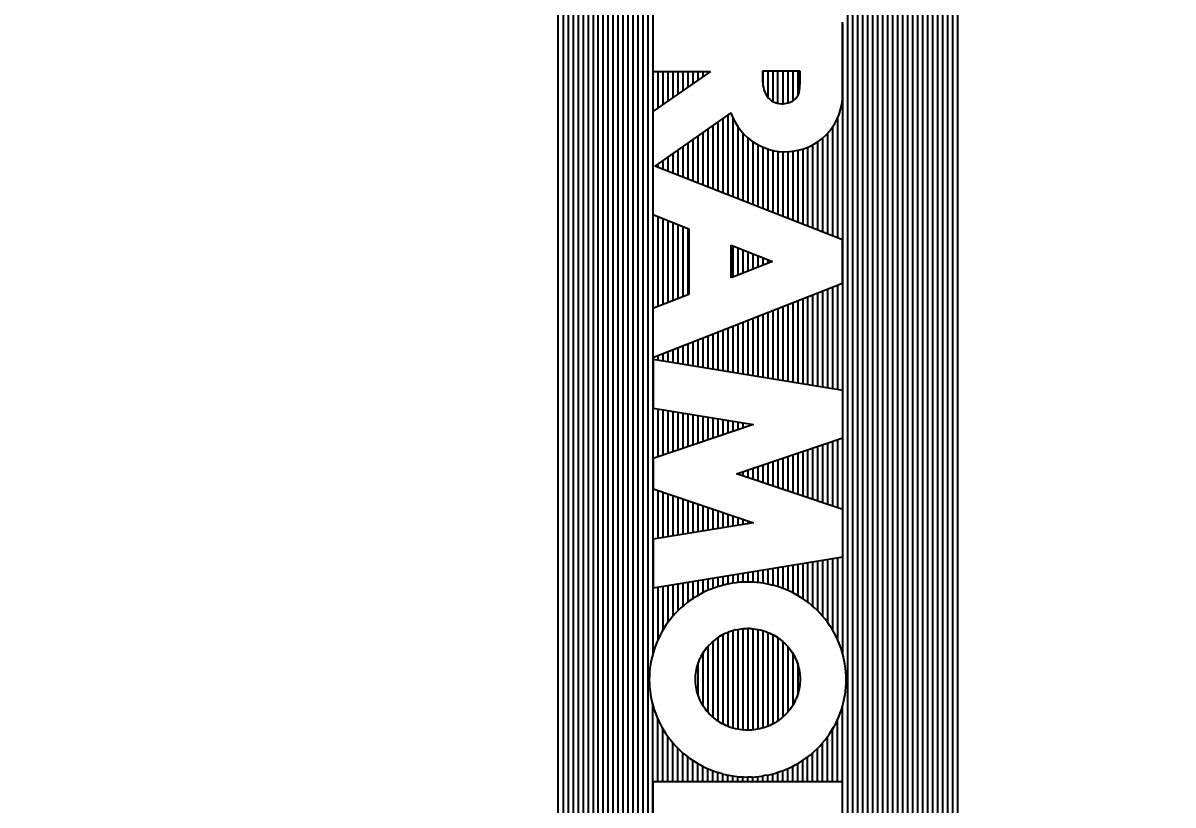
# Model space of a CAD drawing. Header units: millimetres. Extents: x 45003 to 46969, y 6653 to 6979.
# Drawn here: x 45029.14495 to 45029.17374, y 6868.4499 to 6868.46946 of the extents above; entities that cross this region are included whole.
import ezdxf

# ---------------------------------------------------------------- set-up
doc = ezdxf.new("R2010")
doc.units = ezdxf.units.MM
doc.layers.add('ARQ-EQ-COZ', color=1, linetype='Continuous')
doc.layers.add('ARQ-PENA-02', color=2, linetype='Continuous')
doc.styles.add('Romans_Anot', font='romans.shx')
doc.dimstyles.new('Escala 1-50', dxfattribs={"dimscale": 0.5, "dimtxt": 0.2, "dimasz": 0.15, "dimexe": 0.1, "dimexo": 0.2, "dimgap": 0.15, "dimtad": 1, "dimzin": 4, "dimdsep": 46, "dimtxsty": 'Romans_Anot', "dimblk": 'OBLIQUE', "dimcen": 0.25, "dimclrd": 256, "dimclre": 256, "dimclrt": 2, "dimadec": 0, "dimazin": 0, "dimtfac": 1, "dimtix": 1, "dimtmove": 2, "dimatfit": 3, "dimfxl": 0, "dimlwd": -1, "dimlwe": -1, "dimarcsym": 0})

# ---------------------------------------------------------------- blocks, each defined once
blk = doc.blocks.new('_Oblique')
at = {"color": 0, "linetype": 'ByBlock', "lineweight": -2}
blk.add_line((-0.5, -0.5), (0.5, 0.5), dxfattribs=at)
blk = doc.blocks.new('*D199')
at = {"layer": 'ARQ-PENA-02', "transparency": 16777216}
for p, q in [((45029.47648282001, 6869.632734449303), (45028.87784779495, 6869.632734449303)), ((45028.92784779496, 6869.632734449303), (45028.92784779496, 6867.369310204269)), ((45029.47648282001, 6867.369310204269), (45028.87784779495, 6867.369310204269))]:
    blk.add_line(p, q, dxfattribs=at)
at = {"layer": 'Defpoints', "color": 0, "transparency": 16777216}
for p in [(45029.57648282001, 6869.632734449303), (45028.92784779496, 6867.369310204269), (45029.57648282001, 6867.369310204269)]:
    blk.add_point(p, dxfattribs=at)
at = {"layer": 'ARQ-PENA-02', "transparency": 16777216, "xscale": 0.075, "yscale": 0.075, "zscale": 0.075}
for p, rotation in [((45028.92784779496, 6869.632734449303), 90), ((45028.92784779496, 6867.369310204269), 270)]:
    blk.add_blockref('_Oblique', p, dxfattribs=dict(at, rotation=rotation))
at = {"layer": 'ARQ-PENA-02', "color": 2, "transparency": 16777216, "insert": (45028.79332398543, 6868.501022326794), "char_height": 0.1, "attachment_point": 5, "rotation": 90, "style": 'Romans_Anot'}
blk.add_mtext('2,55', dxfattribs=at)

msp = doc.modelspace()

# ---------------------------------------------------------------- linework, layer by layer
at = {"layer": 'ARQ-EQ-COZ'}
for p, q in [((45029.15971924218, 6868.477538294787), (45029.15971924218, 6868.427738623755)), ((45029.15984424217, 6868.477574950945), (45029.15984424217, 6868.427701967596)), ((45029.15996924217, 6868.477602988477), (45029.15996924217, 6868.427673930065)), ((45029.16009424218, 6868.477622772752), (45029.16009424218, 6868.42765414579)), ((45029.16021924218, 6868.477634549202), (45029.16021924218, 6868.427642369347)), ((45029.16034424218, 6868.477638459272), (45029.16034424218, 6868.427638459269)), ((45029.16046924218, 6868.477638459272), (45029.16046924218, 6868.427638459269)), ((45029.16059424217, 6868.477638459272), (45029.16059424217, 6868.427638459269)), ((45029.16071924218, 6868.477638459272), (45029.16071924218, 6868.453702624381)), ((45029.16559424218, 6868.477638459272), (45029.16559424218, 6868.427638459269)), ((45029.16571924218, 6868.477638459272), (45029.16571924218, 6868.427638459269)), ((45029.16584424218, 6868.477638459272), (45029.16584424218, 6868.427638459269)), ((45029.16596924217, 6868.477638459272), (45029.16596924217, 6868.427638459269)), ((45029.16609424217, 6868.477638459272), (45029.16609424217, 6868.427638459269)), ((45029.16621924218, 6868.477638459272), (45029.16621924218, 6868.427638459269)), ((45029.16634424218, 6868.477638459272), (45029.16634424218, 6868.427638459269)), ((45029.16646924218, 6868.477634549202), (45029.16646924218, 6868.427642369347)), ((45029.16659424218, 6868.477622772752), (45029.16659424218, 6868.42765414579)), ((45029.16671924217, 6868.477602988477), (45029.16671924217, 6868.427673930065)), ((45029.16684424218, 6868.477574950945), (45029.16684424218, 6868.427701967596)), ((45029.16696924218, 6868.477538294787), (45029.16696924218, 6868.427738623755)), ((45029.15921924217, 6868.477292053841), (45029.15921924217, 6868.427984864701)), ((45029.15934424217, 6868.477370510077), (45029.15934424217, 6868.427906408465)), ((45029.15946924218, 6868.477436896089), (45029.15946924218, 6868.427840022453)), ((45029.15959424218, 6868.477492508896), (45029.15959424218, 6868.427784409646)), ((45029.16709424218, 6868.477492508896), (45029.16709424218, 6868.427784409646)), ((45029.16721924218, 6868.477436896089), (45029.16721924218, 6868.427840022453)), ((45029.16734424217, 6868.477370510077), (45029.16734424217, 6868.427906408465)), ((45029.16746924218, 6868.477292053841), (45029.16746924218, 6868.427984864701)), ((45029.15884424218, 6868.47696133493), (45029.15884424218, 6868.428315583612)), ((45029.15896924218, 6868.477090828029), (45029.15896924218, 6868.428186090513)), ((45029.15909424218, 6868.477199708769), (45029.15909424218, 6868.428077209773)), ((45029.16759424218, 6868.477199708769), (45029.16759424218, 6868.428077209773)), ((45029.16771924218, 6868.477090828029), (45029.16771924218, 6868.428186090513)), ((45029.16784424218, 6868.47696133493), (45029.16784424218, 6868.428315583612)), ((45029.15871924218, 6868.476804381654), (45029.15871924218, 6868.428472536888)), ((45029.16796924217, 6868.476804381654), (45029.16796924217, 6868.428472536888)), ((45029.15859424217, 6868.476606705105), (45029.15859424217, 6868.428670213437)), ((45029.16809424217, 6868.476606705105), (45029.16809424217, 6868.428670213437)), ((45029.15846924217, 6868.476334429814), (45029.15846924217, 6868.428942488727)), ((45029.16821924217, 6868.476334429814), (45029.16821924217, 6868.428942488727)), ((45029.15834424218, 6868.42963845927), (45029.15834424218, 6868.475638459272)), ((45029.16834424218, 6868.475638459272), (45029.16834424218, 6868.42963845927)), ((45029.16072092252, 6868.469484336364), (45029.16072097667, 6868.468251459092)), ((45029.16547015414, 6868.46767846346), (45029.16547015414, 6868.469484336364)), ((45029.16546924217, 6868.469437792136), (45029.16546924217, 6868.45728845621)), ((45029.16215947108, 6868.46825196603), (45029.16072097117, 6868.467245888804)), ((45029.16072097667, 6868.468251459092), (45029.16215947108, 6868.46825196603)), ((45029.16084424218, 6868.46825150253), (45029.16084424218, 6868.467332103722)), ((45029.16096924218, 6868.468251546586), (45029.16096924218, 6868.467419527881)), ((45029.16109424218, 6868.468251590634), (45029.16109424218, 6868.467506952048)), ((45029.16121924217, 6868.468251634683), (45029.16121924217, 6868.467594376215)), ((45029.16134424218, 6868.468251678739), (45029.16134424218, 6868.467681800375)), ((45029.16146924218, 6868.468251722787), (45029.16146924218, 6868.467769224541)), ((45029.16159424218, 6868.468251766836), (45029.16159424218, 6868.467856648708)), ((45029.16171924218, 6868.468251810885), (45029.16171924218, 6868.467944072875)), ((45029.16184424217, 6868.468251854941), (45029.16184424217, 6868.468031497035)), ((45029.16196924217, 6868.468251898989), (45029.16196924217, 6868.468118921201)), ((45029.16209424217, 6868.468251943038), (45029.16209424217, 6868.468206345368)), ((45029.16346680922, 6868.468252579757), (45029.16346680922, 6868.467999063762)), ((45029.16440444231, 6868.468252579757), (45029.16346680922, 6868.468252579757)), ((45029.16346924218, 6868.468252579757), (45029.16346924218, 6868.467942175531)), ((45029.16359424218, 6868.468252579757), (45029.16359424218, 6868.467610680523)), ((45029.16371924218, 6868.468252579757), (45029.16371924218, 6868.467500502807)), ((45029.16384424218, 6868.467451902779), (45029.16384424218, 6868.468252579757)), ((45029.16396924217, 6868.468252579757), (45029.16396924217, 6868.467442832002)), ((45029.16409424218, 6868.468252579757), (45029.16409424218, 6868.467459043927)), ((45029.16421924218, 6868.468252579757), (45029.16421924218, 6868.467509178375)), ((45029.16434424218, 6868.468252579757), (45029.16434424218, 6868.467638968536)), ((45029.16440444231, 6868.467998657851), (45029.16440444231, 6868.468252579757)), ((45029.16072097117, 6868.467245888804), (45029.160720928, 6868.46466952826)), ((45029.16267250317, 6868.467214048399), (45029.16076595223, 6868.465880201354)), ((45029.16221924218, 6868.466896941299), (45029.16221924218, 6868.465309868657)), ((45029.16234424218, 6868.466984392874), (45029.16234424218, 6868.46526081335)), ((45029.16246924218, 6868.467071844449), (45029.16246924218, 6868.465211758036)), ((45029.16259424217, 6868.467159296018), (45029.16259424217, 6868.46516270273)), ((45029.16271924217, 6868.467094729148), (45029.16271924217, 6868.465113647423)), ((45029.16534424217, 6868.467089799301), (45029.16534424217, 6868.464083485941)), ((45029.16184424217, 6868.46663458658), (45029.16184424217, 6868.465457034584)), ((45029.16196924217, 6868.466722038148), (45029.16196924217, 6868.465407979277)), ((45029.16209424217, 6868.466809489723), (45029.16209424217, 6868.465358923963)), ((45029.16284424218, 6868.466869955623), (45029.16284424218, 6868.465064592117)), ((45029.16296924218, 6868.466711341028), (45029.16296924218, 6868.465015536803)), ((45029.16509424218, 6868.466708925686), (45029.16509424218, 6868.464181596554)), ((45029.16521924218, 6868.4668667287), (45029.16521924218, 6868.464132541248)), ((45029.16146924218, 6868.466372231854), (45029.16146924218, 6868.465604200511)), ((45029.16159424218, 6868.466459683429), (45029.16159424218, 6868.465555145197)), ((45029.16171924218, 6868.466547135004), (45029.16171924218, 6868.46550608989)), ((45029.16309424218, 6868.466589569633), (45029.16309424218, 6868.464966481496)), ((45029.16321924217, 6868.466493227129), (45029.16321924217, 6868.464917426189)), ((45029.16334424217, 6868.466416474449), (45029.16334424217, 6868.464868370876)), ((45029.16346924218, 6868.46635589567), (45029.16346924218, 6868.464819315569)), ((45029.16359424218, 6868.466309341627), (45029.16359424218, 6868.464770260262)), ((45029.16446924218, 6868.466308638471), (45029.16446924218, 6868.464426873102)), ((45029.16459424217, 6868.46635495988), (45029.16459424217, 6868.464377817795)), ((45029.16471924217, 6868.466415275931), (45029.16471924217, 6868.464328762481)), ((45029.16484424218, 6868.466491719179), (45029.16484424218, 6868.464279707175)), ((45029.16496924218, 6868.466587676146), (45029.16496924218, 6868.464230651868)), ((45029.16096924218, 6868.466022425559), (45029.16096924218, 6868.465800421744)), ((45029.16109424218, 6868.466109877135), (45029.16109424218, 6868.465751366438)), ((45029.16121924217, 6868.46619732871), (45029.16121924217, 6868.465702311124)), ((45029.16134424218, 6868.466284780278), (45029.16134424218, 6868.465653255817)), ((45029.16371924218, 6868.466275415197), (45029.16371924218, 6868.464721204956)), ((45029.16384424218, 6868.466253214118), (45029.16384424218, 6868.464672149642)), ((45029.16396924217, 6868.466242194404), (45029.16396924217, 6868.464623094335)), ((45029.16409424218, 6868.466242098631), (45029.16409424218, 6868.464574039029)), ((45029.16421924218, 6868.466252924593), (45029.16421924218, 6868.464524983715)), ((45029.16434424218, 6868.466274925052), (45029.16434424218, 6868.464475928408)), ((45029.16546993898, 6868.464034157175), (45029.16076595223, 6868.465880201354)), ((45029.16084424218, 6868.465934973984), (45029.16084424218, 6868.465849477051)), ((45029.160720928, 6868.46466952826), (45029.16162086783, 6868.464315693035)), ((45029.16084424218, 6868.464621044021), (45029.16084424218, 6868.462368202093)), ((45029.16096924218, 6868.464571896958), (45029.16096924218, 6868.462417289392)), ((45029.16109424218, 6868.464522749887), (45029.16109424218, 6868.462466376691)), ((45029.16121924217, 6868.464473602823), (45029.16121924217, 6868.46251546399)), ((45029.16134424218, 6868.464424455752), (45029.16134424218, 6868.462564551289)), ((45029.16146924218, 6868.464375308688), (45029.16146924218, 6868.462613638588)), ((45029.16159424218, 6868.464326161617), (45029.16159424218, 6868.462662725879)), ((45029.16162086783, 6868.464315693035), (45029.16162086783, 6868.462673181736)), ((45029.16546993898, 6868.462954931764), (45029.16546993898, 6868.464034157175)), ((45029.16268046499, 6868.463089283631), (45029.16268046499, 6868.463899869387)), ((45029.16268046499, 6868.463899869387), (45029.16371261262, 6868.46349460629)), ((45029.16271924217, 6868.463884643893), (45029.16271924217, 6868.463104511374)), ((45029.16284424218, 6868.463835563812), (45029.16284424218, 6868.463153598665)), ((45029.16296924218, 6868.46378648373), (45029.16296924218, 6868.463202685957)), ((45029.16309424218, 6868.463737403649), (45029.16309424218, 6868.463251773249)), ((45029.16371261262, 6868.46349460629), (45029.16268046499, 6868.463089283631)), ((45029.16321924217, 6868.463688323568), (45029.16321924217, 6868.463300860541)), ((45029.16334424217, 6868.463639243494), (45029.16334424217, 6868.463349947832)), ((45029.16346924218, 6868.463590163413), (45029.16346924218, 6868.463399035124)), ((45029.16359424218, 6868.463541083332), (45029.16359424218, 6868.463448122416)), ((45029.160720928, 6868.461091581793), (45029.16546993898, 6868.462954931764)), ((45029.16521924218, 6868.462856566885), (45029.16521924218, 6868.460305472067)), ((45029.16534424217, 6868.462905612624), (45029.16534424217, 6868.460285012213)), ((45029.16162086783, 6868.462673181736), (45029.160720928, 6868.462319776819)), ((45029.16446924218, 6868.46256229246), (45029.16446924218, 6868.460428231209)), ((45029.16459424217, 6868.462611338192), (45029.16459424217, 6868.460407771347)), ((45029.16471924217, 6868.462660383931), (45029.16471924217, 6868.460387311493)), ((45029.16484424218, 6868.462709429669), (45029.16484424218, 6868.460366851638)), ((45029.16496924218, 6868.462758475408), (45029.16496924218, 6868.460346391777)), ((45029.16509424218, 6868.462807521147), (45029.16509424218, 6868.460325931922)), ((45029.160720928, 6868.462319776819), (45029.160720928, 6868.461091581793)), ((45029.16384424218, 6868.462317063767), (45029.16384424218, 6868.460530530489)), ((45029.16396924217, 6868.462366109506), (45029.16396924217, 6868.460510070635)), ((45029.16409424218, 6868.462415155244), (45029.16409424218, 6868.46048961078)), ((45029.16421924218, 6868.462464200983), (45029.16421924218, 6868.460469150918)), ((45029.16434424218, 6868.462513246722), (45029.16434424218, 6868.460448691064)), ((45029.16309424218, 6868.462022789342), (45029.16309424218, 6868.460653289631)), ((45029.16321924217, 6868.462071835081), (45029.16321924217, 6868.460632829777)), ((45029.16334424217, 6868.462120880819), (45029.16334424217, 6868.460612369915)), ((45029.16346924218, 6868.462169926558), (45029.16346924218, 6868.46059191006)), ((45029.16359424218, 6868.462218972297), (45029.16359424218, 6868.460571450206)), ((45029.16371924218, 6868.462268018028), (45029.16371924218, 6868.460550990351)), ((45029.16234424218, 6868.461728514917), (45029.16234424218, 6868.460776048773)), ((45029.16246924218, 6868.461777560656), (45029.16246924218, 6868.460755588919)), ((45029.16259424217, 6868.461826606394), (45029.16259424217, 6868.460735129057)), ((45029.16271924217, 6868.461875652133), (45029.16271924217, 6868.460714669202)), ((45029.16284424218, 6868.461924697872), (45029.16284424218, 6868.460694209348)), ((45029.16296924218, 6868.461973743603), (45029.16296924218, 6868.460673749486)), ((45029.16159424218, 6868.461434240492), (45029.16159424218, 6868.460898807915)), ((45029.16171924218, 6868.461483286231), (45029.16171924218, 6868.460878348061)), ((45029.16184424217, 6868.461532331969), (45029.16184424217, 6868.460857888199)), ((45029.16196924217, 6868.461581377708), (45029.16196924217, 6868.460837428344)), ((45029.16209424217, 6868.46163042344), (45029.16209424217, 6868.46081696849)), ((45029.16221924218, 6868.461679469178), (45029.16221924218, 6868.460796508628)), ((45029.16084424218, 6868.461139966067), (45029.16084424218, 6868.461021567057)), ((45029.16096924218, 6868.461189011806), (45029.16096924218, 6868.461001107203)), ((45029.16109424218, 6868.461238057545), (45029.16109424218, 6868.460980647341)), ((45029.16121924217, 6868.461287103276), (45029.16121924217, 6868.460960187486)), ((45029.16134424218, 6868.461336149015), (45029.16134424218, 6868.460939727632)), ((45029.16146924218, 6868.461385194753), (45029.16146924218, 6868.46091926777)), ((45029.1607217033, 6868.461041624078), (45029.1607217033, 6868.459825277884)), ((45029.16547071395, 6868.460264311459), (45029.1607217033, 6868.461041624078)), ((45029.16547071395, 6868.459085019374), (45029.16547071395, 6868.460264311459)), ((45029.1607217033, 6868.459825277884), (45029.16323813949, 6868.459415327244)), ((45029.16084424218, 6868.459805315174), (45029.16084424218, 6868.458604643102)), ((45029.16096924218, 6868.459784951522), (45029.16096924218, 6868.458646973874)), ((45029.16109424218, 6868.45976458787), (45029.16109424218, 6868.458689304646)), ((45029.16121924217, 6868.459744224218), (45029.16121924217, 6868.458731635418)), ((45029.16134424218, 6868.459723860567), (45029.16134424218, 6868.45877396619)), ((45029.16146924218, 6868.459703496915), (45029.16146924218, 6868.458816296955)), ((45029.16159424218, 6868.459683133263), (45029.16159424218, 6868.458858627727)), ((45029.16323813949, 6868.459415327244), (45029.1607217033, 6868.458563145784)), ((45029.16171924218, 6868.459662769611), (45029.16171924218, 6868.458900958499)), ((45029.16184424217, 6868.459642405959), (45029.16184424217, 6868.458943289264)), ((45029.16196924217, 6868.459622042307), (45029.16196924217, 6868.458985620035)), ((45029.16209424217, 6868.459601678655), (45029.16209424217, 6868.459027950807)), ((45029.16221924218, 6868.459581315004), (45029.16221924218, 6868.459070281579)), ((45029.16234424218, 6868.459560951352), (45029.16234424218, 6868.459112612351)), ((45029.16246924218, 6868.4595405877), (45029.16246924218, 6868.459154943116)), ((45029.16259424217, 6868.459520224048), (45029.16259424217, 6868.459197273888)), ((45029.16271924217, 6868.459499860396), (45029.16271924217, 6868.45923960466)), ((45029.16284424218, 6868.459479496744), (45029.16284424218, 6868.459281935425)), ((45029.16296924218, 6868.459459133092), (45029.16296924218, 6868.459324266197)), ((45029.16321924217, 6868.459418405789), (45029.16321924217, 6868.459408927741)), ((45029.16280942038, 6868.45818680253), (45029.16547071395, 6868.459085019374)), ((45029.16471924217, 6868.458831389103), (45029.16471924217, 6868.457541766317)), ((45029.16484424218, 6868.458873578023), (45029.16484424218, 6868.457499547966)), ((45029.16496924218, 6868.45891576695), (45029.16496924218, 6868.457457329615)), ((45029.16509424218, 6868.45895795587), (45029.16509424218, 6868.457415111264)), ((45029.16521924218, 6868.45900014479), (45029.16521924218, 6868.457372892913)), ((45029.16534424217, 6868.459042333709), (45029.16534424217, 6868.457330674561)), ((45029.1607217033, 6868.458563145784), (45029.1607217033, 6868.457809775103)), ((45029.16384424218, 6868.458536066656), (45029.16384424218, 6868.457837294768)), ((45029.16396924217, 6868.458578255576), (45029.16396924217, 6868.457795076417)), ((45029.16409424218, 6868.458620444496), (45029.16409424218, 6868.457752858066)), ((45029.16421924218, 6868.458662633416), (45029.16421924218, 6868.457710639722)), ((45029.16434424218, 6868.458704822343), (45029.16434424218, 6868.457668421371)), ((45029.16446924218, 6868.458747011263), (45029.16446924218, 6868.45762620302)), ((45029.16459424217, 6868.458789200183), (45029.16459424217, 6868.457583984668)), ((45029.16309424218, 6868.458282933129), (45029.16309424218, 6868.458090604875)), ((45029.16321924217, 6868.458325122049), (45029.16321924217, 6868.458048386524)), ((45029.16334424217, 6868.458367310969), (45029.16334424217, 6868.458006168173)), ((45029.16346924218, 6868.458409499889), (45029.16346924218, 6868.457963949822)), ((45029.16359424218, 6868.458451688809), (45029.16359424218, 6868.45792173147)), ((45029.16371924218, 6868.458493877736), (45029.16371924218, 6868.457879513119)), ((45029.16547071395, 6868.457287959124), (45029.16280942038, 6868.45818680253)), ((45029.16284424218, 6868.458198555282), (45029.16284424218, 6868.458175041577)), ((45029.16296924218, 6868.458240744202), (45029.16296924218, 6868.458132823226)), ((45029.1607217033, 6868.457809775103), (45029.16324065179, 6868.456957774873)), ((45029.16084424218, 6868.457768327989), (45029.16084424218, 6868.456567339143)), ((45029.16096924218, 6868.457726048425), (45029.16096924218, 6868.456587704803)), ((45029.16109424218, 6868.457683768868), (45029.16109424218, 6868.456608070464)), ((45029.16121924217, 6868.457641489312), (45029.16121924217, 6868.456628436124)), ((45029.16134424218, 6868.457599209755), (45029.16134424218, 6868.456648801791)), ((45029.16146924218, 6868.457556930199), (45029.16146924218, 6868.456669167451)), ((45029.16159424218, 6868.457514650635), (45029.16159424218, 6868.456689533111)), ((45029.16171924218, 6868.457472371078), (45029.16171924218, 6868.456709898771)), ((45029.16184424217, 6868.457430091522), (45029.16184424217, 6868.456730264431)), ((45029.16196924217, 6868.457387811965), (45029.16196924217, 6868.456750630091)), ((45029.16209424217, 6868.457345532409), (45029.16209424217, 6868.456770995758)), ((45029.16221924218, 6868.457303252852), (45029.16221924218, 6868.456791361418)), ((45029.16234424218, 6868.457260973296), (45029.16234424218, 6868.456811727078)), ((45029.16246924218, 6868.457218693732), (45029.16246924218, 6868.456832092738)), ((45029.16259424217, 6868.457176414176), (45029.16259424217, 6868.456852458398)), ((45029.16271924217, 6868.457134134619), (45029.16271924217, 6868.456872824066)), ((45029.16284424218, 6868.457091855063), (45029.16284424218, 6868.456893189726)), ((45029.16547071395, 6868.456108818394), (45029.16547071395, 6868.457287959124)), ((45029.16324065179, 6868.456957774873), (45029.1607217033, 6868.456547374461)), ((45029.16296924218, 6868.457049575506), (45029.16296924218, 6868.456913555386)), ((45029.16309424218, 6868.45700729595), (45029.16309424218, 6868.456933921046)), ((45029.16321924217, 6868.456965016386), (45029.16321924217, 6868.456954286706)), ((45029.1607217033, 6868.456547374461), (45029.1607217033, 6868.455331414817)), ((45029.1607217033, 6868.455331414817), (45029.16547071395, 6868.456108818394)), ((45029.16446924218, 6868.455944879456), (45029.16446924218, 6868.455061410666)), ((45029.16459424217, 6868.455965341712), (45029.16459424217, 6868.454972246919)), ((45029.16471924217, 6868.45598580396), (45029.16471924217, 6868.454870845077)), ((45029.16484424218, 6868.456006266209), (45029.16484424218, 6868.454759998279)), ((45029.16496924218, 6868.456026728464), (45029.16496924218, 6868.454620639716)), ((45029.16509424218, 6868.456047190713), (45029.16509424218, 6868.454462615041)), ((45029.16521924218, 6868.456067652961), (45029.16521924218, 6868.454276480424)), ((45029.16534424217, 6868.456088115217), (45029.16534424217, 6868.454040099193)), ((45029.16546924217, 6868.456108577465), (45029.16546924217, 6868.45370524748)), ((45029.16271924217, 6868.45565840795), (45029.16271924217, 6868.455447629512)), ((45029.16284424218, 6868.455678870198), (45029.16284424218, 6868.455463181485)), ((45029.16296924218, 6868.455699332447), (45029.16296924218, 6868.455472702731)), ((45029.16309424218, 6868.455719794702), (45029.16309424218, 6868.455476243445)), ((45029.16321924217, 6868.455740256951), (45029.16321924217, 6868.455472741432)), ((45029.16334424217, 6868.455760719199), (45029.16334424217, 6868.455463050373)), ((45029.16346924218, 6868.455781181455), (45029.16346924218, 6868.455447134055)), ((45029.16359424218, 6868.455801643703), (45029.16359424218, 6868.455424902592)), ((45029.16371924218, 6868.455822105951), (45029.16371924218, 6868.455396790417)), ((45029.16384424218, 6868.455842568207), (45029.16384424218, 6868.455360414696)), ((45029.16396924217, 6868.455863030455), (45029.16396924217, 6868.455316956281)), ((45029.16409424218, 6868.455883492711), (45029.16409424218, 6868.455266171305)), ((45029.16421924218, 6868.455903954959), (45029.16421924218, 6868.455207358612)), ((45029.16434424218, 6868.455924417208), (45029.16434424218, 6868.455138894892)), ((45029.16096924218, 6868.455371936437), (45029.16096924218, 6868.454271166283)), ((45029.16109424218, 6868.455392398692), (45029.16109424218, 6868.454461609271)), ((45029.16121924217, 6868.455412860941), (45029.16121924217, 6868.454620105246)), ((45029.16134424218, 6868.455433323189), (45029.16134424218, 6868.45475501841)), ((45029.16146924218, 6868.455453785437), (45029.16146924218, 6868.45487035737)), ((45029.16159424218, 6868.455474247693), (45029.16159424218, 6868.454971703754)), ((45029.16171924218, 6868.455494709941), (45029.16171924218, 6868.455061190619)), ((45029.16184424217, 6868.455515172197), (45029.16184424217, 6868.455138381661)), ((45029.16196924217, 6868.455535634445), (45029.16196924217, 6868.455206941881)), ((45029.16209424217, 6868.455556096694), (45029.16209424217, 6868.455265892068)), ((45029.16221924218, 6868.455576558942), (45029.16221924218, 6868.455316965355)), ((45029.16242615721, 6868.455384909964), (45029.16233348427, 6868.455357141075)), ((45029.16234424218, 6868.455597021198), (45029.16234424218, 6868.455360364615)), ((45029.16251979774, 6868.455409036937), (45029.16242615721, 6868.455384909964)), ((45029.16246924218, 6868.455617483446), (45029.16246924218, 6868.455396011031)), ((45029.1626142723, 6868.455429503733), (45029.16251979774, 6868.455409036937)), ((45029.16259424217, 6868.455637945702), (45029.16259424217, 6868.455425970841)), ((45029.16270944805, 6868.455446290721), (45029.16259424217, 6868.455425970841)), ((45029.1628051919, 6868.455459378291), (45029.16270944805, 6868.455446290721)), ((45029.16290137112, 6868.455468745403), (45029.1628051919, 6868.455459378291)), ((45029.16299785351, 6868.455474370962), (45029.16290137112, 6868.455468745403)), ((45029.1630946362, 6868.455476234772), (45029.16299785351, 6868.455474370962)), ((45029.16320189543, 6868.455473874706), (45029.16309424218, 6868.455476243445)), ((45029.16330907829, 6868.455466872353), (45029.16320189543, 6868.455473874706)), ((45029.16341585385, 6868.455455266851), (45029.16330907829, 6868.455466872353)), ((45029.16352203309, 6868.455439092267), (45029.16341585385, 6868.455455266851)), ((45029.16362742714, 6868.455418381472), (45029.16352203309, 6868.455439092267)), ((45029.16373184678, 6868.455393166131), (45029.16362742714, 6868.455418381472)), ((45029.1638351023, 6868.455363476404), (45029.16371924218, 6868.455396790417)), ((45029.16393700324, 6868.455329341278), (45029.1638351023, 6868.455363476404)), ((45029.16084424218, 6868.455351474188), (45029.16084424218, 6868.454031484561)), ((45029.16180685173, 6868.455116678527), (45029.16171924218, 6868.455061190619)), ((45029.1618904046, 6868.455165176437), (45029.16180685173, 6868.455116678527)), ((45029.16197580099, 6868.455210416515), (45029.1618904046, 6868.455165176437)), ((45029.16206290787, 6868.455252307237), (45029.16197580099, 6868.455210416515)), ((45029.16215158786, 6868.455290754001), (45029.16206290787, 6868.455252307237)), ((45029.16224191292, 6868.455325748701), (45029.16215158786, 6868.455290754001)), ((45029.16233348427, 6868.455357141075), (45029.16224191292, 6868.455325748701)), ((45029.16403722005, 6868.455290841713), (45029.16393700324, 6868.455329341278)), ((45029.16412589466, 6868.455252476978), (45029.16403722005, 6868.455290841713)), ((45029.16421285966, 6868.455210734562), (45029.16412589466, 6868.455252476978)), ((45029.16429811919, 6868.455165637565), (45029.16421285966, 6868.455210734562)), ((45029.1643815539, 6868.455117261105), (45029.16429811919, 6868.455165637565)), ((45029.16446304467, 6868.455065679776), (45029.1643815539, 6868.455117261105)), ((45029.16142146314, 6868.454828421195), (45029.16134424218, 6868.45475501841)), ((45029.16149377002, 6868.454891885721), (45029.16142146314, 6868.454828421195)), ((45029.16156859964, 6868.45495252938), (45029.16149377002, 6868.454891885721)), ((45029.16164581411, 6868.455010266999), (45029.16156859964, 6868.45495252938)), ((45029.16172527659, 6868.455065012534), (45029.16164581411, 6868.455010266999)), ((45029.16454247163, 6868.455010967114), (45029.16446304467, 6868.455065679776)), ((45029.16461971444, 6868.454953195719), (45029.16454247163, 6868.455010967114)), ((45029.16469465164, 6868.454892438293), (45029.16461971444, 6868.454953195719)), ((45029.16476716156, 6868.454828766534), (45029.16469465164, 6868.454892438293)), ((45029.16483711297, 6868.454762259625), (45029.16476716156, 6868.454828766534)), ((45029.16115997035, 6868.454548389435), (45029.16110162732, 6868.454472089858)), ((45029.16122118229, 6868.454622267945), (45029.16115997035, 6868.454548389435)), ((45029.16128516734, 6868.454693593582), (45029.16121924217, 6868.454620105246)), ((45029.16135182913, 6868.454762230223), (45029.16128516734, 6868.454693593582)), ((45029.16490410227, 6868.45469330349), (45029.16483711297, 6868.454762259625)), ((45029.16496830585, 6868.454621769287), (45029.16484424218, 6868.454759998279)), ((45029.16502964099, 6868.45454777533), (45029.16496830585, 6868.454621769287)), ((45029.16508802591, 6868.45447143818), (45029.16502964099, 6868.45454777533)), ((45029.16094478314, 6868.454229974242), (45029.16089889412, 6868.454145294588)), ((45029.1609939353, 6868.454312752564), (45029.16094478314, 6868.454229974242)), ((45029.1610462497, 6868.454393501025), (45029.1609939353, 6868.454312752564)), ((45029.16110162732, 6868.454472089858), (45029.1610462497, 6868.454393501025)), ((45029.16254528494, 6868.454197026348), (45029.1625922309, 6868.454217044639)), ((45029.1625922309, 6868.454217044639), (45029.16264024923, 6868.454235353081)), ((45029.16259424217, 6868.454217811496), (45029.16259424217, 6868.451866185026)), ((45029.16264024923, 6868.454235353081), (45029.16268894981, 6868.454251790182)), ((45029.16268894981, 6868.454251790182), (45029.1627382693, 6868.454266344193)), ((45029.16278813086, 6868.454278999084), (45029.16271924217, 6868.454261515103)), ((45029.16271924217, 6868.454261515103), (45029.16271924217, 6868.45182253318)), ((45029.16278813086, 6868.454278999084), (45029.162838458, 6868.454289739336)), ((45029.162838458, 6868.454289739336), (45029.16288917389, 6868.454298550506)), ((45029.16284424218, 6868.454290744255), (45029.16284424218, 6868.451793299729)), ((45029.16288917389, 6868.454298550506), (45029.16294020076, 6868.45430541837)), ((45029.16294020076, 6868.45430541837), (45029.16299146153, 6868.454310329372)), ((45029.16296924218, 6868.454308200659), (45029.16296924218, 6868.451774888777)), ((45029.16299146153, 6868.454310329372), (45029.16304287904, 6868.454313270918)), ((45029.16304287904, 6868.454313270918), (45029.16309438201, 6868.454314231024)), ((45029.16309424218, 6868.454314233818), (45029.16309424218, 6868.451769545015)), ((45029.16314592803, 6868.454313201956), (45029.16309424218, 6868.454314233818)), ((45029.16314592803, 6868.454313201956), (45029.16319744397, 6868.454310193435)), ((45029.16319744397, 6868.454310193435), (45029.16324883723, 6868.454305220238)), ((45029.16321924217, 6868.454308084077), (45029.16321924217, 6868.451775574674)), ((45029.16324883723, 6868.454305220238), (45029.16330000779, 6868.454298299303)), ((45029.16330000779, 6868.454298299303), (45029.16335085603, 6868.454289448356)), ((45029.16334424217, 6868.454290599601), (45029.16334424217, 6868.451792815732)), ((45029.16335085603, 6868.454289448356), (45029.16340128261, 6868.454278686923)), ((45029.16340128261, 6868.454278686923), (45029.16346924218, 6868.454261459078)), ((45029.16345118779, 6868.454266035896), (45029.16350047299, 6868.454251517028)), ((45029.16346924218, 6868.454261459078), (45029.16346924218, 6868.451823098988)), ((45029.16350047299, 6868.454251517028), (45029.16354904031, 6868.454235153952)), ((45029.16354904031, 6868.454235153952), (45029.1635968077, 6868.454216965426)), ((45029.16359424218, 6868.454217942303), (45029.16359424218, 6868.451865941456)), ((45029.1635968077, 6868.454216965426), (45029.16364348651, 6868.454197072245)), ((45029.16514337805, 6868.454392873394), (45029.16508802591, 6868.45447143818)), ((45029.16519561368, 6868.454312196295), (45029.16514337805, 6868.454392873394)), ((45029.16524464868, 6868.454229521953), (45029.16519561368, 6868.454312196295)), ((45029.16529039788, 6868.454144964376), (45029.16521924218, 6868.454276480424)), ((45029.16081732028, 6868.453970755846), (45029.16078193871, 6868.453881439108)), ((45029.16085637019, 6868.454058842169), (45029.16081732028, 6868.453970755846)), ((45029.16089889412, 6868.454145294588), (45029.16085637019, 6868.454058842169)), ((45029.16216706845, 6868.453940419548), (45029.16209424217, 6868.4538666463)), ((45029.16216706845, 6868.453940419548), (45029.16220426904, 6868.453975229316)), ((45029.16220426904, 6868.453975229316), (45029.16224283502, 6868.454008555479)), ((45029.1622827087, 6868.454040367188), (45029.16221924218, 6868.453989732824)), ((45029.16221924218, 6868.453989732824), (45029.16221924218, 6868.452096046206)), ((45029.1622827087, 6868.454040367188), (45029.16232381737, 6868.454070620845)), ((45029.16232381737, 6868.454070620845), (45029.16236608755, 6868.454099273283)), ((45029.1624094449, 6868.454126281732), (45029.16234424218, 6868.454085665212)), ((45029.16234424218, 6868.454085665212), (45029.16234424218, 6868.451999747335)), ((45029.1624094449, 6868.454126281732), (45029.16245381421, 6868.454151604305)), ((45029.16245381421, 6868.454151604305), (45029.16249911946, 6868.454175199297)), ((45029.16254528494, 6868.454197026348), (45029.16246924218, 6868.454161073317)), ((45029.16246924218, 6868.454161073317), (45029.16246924218, 6868.451924449359)), ((45029.16364348651, 6868.454197072245), (45029.163689488, 6868.454175326197)), ((45029.163689488, 6868.454175326197), (45029.16373471769, 6868.454151773035)), ((45029.16371924218, 6868.454159831842), (45029.16371924218, 6868.451923416144)), ((45029.16373471769, 6868.454151773035), (45029.16377908189, 6868.454126459673)), ((45029.16377908189, 6868.454126459673), (45029.16384424218, 6868.454085889559)), ((45029.16382248831, 6868.454099433958), (45029.16386484514, 6868.454070745664)), ((45029.16384424218, 6868.454085889559), (45029.16384424218, 6868.451999329797)), ((45029.16386484514, 6868.454070745664), (45029.16390606124, 6868.454040445165)), ((45029.16390606124, 6868.454040445165), (45029.16396924217, 6868.453990101621)), ((45029.16394604762, 6868.454008583397), (45029.16398471614, 6868.45397521309)), ((45029.16396924217, 6868.453990101621), (45029.16396924217, 6868.452095541575)), ((45029.16398471614, 6868.45397521309), (45029.16402199464, 6868.453940372757)), ((45029.16402199464, 6868.453940372757), (45029.16405744415, 6868.45390449565)), ((45029.16533277495, 6868.454058638449), (45029.16529039788, 6868.454144964376)), ((45029.16537168872, 6868.453970667909), (45029.16533277495, 6868.454058638449)), ((45029.16540695923, 6868.45388144439), (45029.16534424217, 6868.454040099193)), ((45029.16072204456, 6868.453699090812), (45029.16069758355, 6868.45360633956)), ((45029.16078193871, 6868.453881439108), (45029.16071924218, 6868.453702624381)), ((45029.16075017139, 6868.453790836577), (45029.16072204456, 6868.453699090812)), ((45029.16192684833, 6868.453618604482), (45029.16195111132, 6868.453662707357)), ((45029.16195111132, 6868.453662707357), (45029.16197712931, 6868.453705842304)), ((45029.16203421871, 6868.453788928559), (45029.16196924217, 6868.453698243141)), ((45029.16196924217, 6868.453698243141), (45029.16196924217, 6868.452390114889)), ((45029.16197712931, 6868.453705842304), (45029.16200484976, 6868.453747939365)), ((45029.16203421871, 6868.453788928559), (45029.16206518154, 6868.453828740351)), ((45029.16206518154, 6868.453828740351), (45029.16209768273, 6868.45386730583)), ((45029.16209424217, 6868.4538666463), (45029.16209424217, 6868.452220556976)), ((45029.16209768273, 6868.45386730583), (45029.16213166565, 6868.453904556397)), ((45029.16405744415, 6868.45390449565), (45029.16409424218, 6868.453864182872)), ((45029.16409144884, 6868.453867243016), (45029.16412395256, 6868.453828683955)), ((45029.16409424218, 6868.453864182872), (45029.16409424218, 6868.452220047012)), ((45029.16412395256, 6868.453828683955), (45029.16415490334, 6868.453788884714)), ((45029.16415490334, 6868.453788884714), (45029.16421924218, 6868.453699056011)), ((45029.1641842494, 6868.453747912284), (45029.16421194011, 6868.453705833784)), ((45029.16421194011, 6868.453705833784), (45029.16423792551, 6868.453662716612)), ((45029.16421924218, 6868.453699056011), (45029.16421924218, 6868.452389463996)), ((45029.16423792551, 6868.453662716612), (45029.1642621568, 6868.453618628092)), ((45029.16543864522, 6868.453790905997), (45029.16540695923, 6868.45388144439)), ((45029.16546671846, 6868.45369919934), (45029.16543864522, 6868.453790905997)), ((45029.16549115119, 6868.45360646694), (45029.16546671846, 6868.45369919934)), ((45029.16551191478, 6868.45351285073), (45029.16546924217, 6868.45370524748)), ((45029.16065976387, 6868.453418369582), (45029.1606464593, 6868.453323424375)), ((45029.16067681448, 6868.453512720112), (45029.16065976387, 6868.453418369582)), ((45029.16069758355, 6868.45360633956), (45029.16067681448, 6868.453512720112)), ((45029.16182074223, 6868.45333848899), (45029.16183365482, 6868.453386749507)), ((45029.16183365482, 6868.453386749507), (45029.16184848153, 6868.453434439772)), ((45029.16184424217, 6868.453420707944), (45029.16184424217, 6868.452663245272)), ((45029.16184848153, 6868.453434439772), (45029.16186520003, 6868.453481472595)), ((45029.16186520003, 6868.453481472595), (45029.16188378612, 6868.45352775948)), ((45029.16188378612, 6868.45352775948), (45029.1619043921, 6868.453573603702)), ((45029.16192684833, 6868.453618604482), (45029.1619043921, 6868.453573603702)), ((45029.1642621568, 6868.453618628092), (45029.16428458584, 6868.45357363608)), ((45029.16428458584, 6868.45357363608), (45029.16430517178, 6868.453527793618)), ((45029.16430517178, 6868.453527793618), (45029.16434424218, 6868.453430424018)), ((45029.16432374757, 6868.453481499821), (45029.16434046199, 6868.453434457758)), ((45029.16434046199, 6868.453434457758), (45029.16435528988, 6868.453386756951)), ((45029.16434424218, 6868.453430424018), (45029.16434424218, 6868.452661611906)), ((45029.16435528988, 6868.453386756951), (45029.16436820779, 6868.453338486152)), ((45029.16552897922, 6868.453418492277), (45029.16551191478, 6868.45351285073)), ((45029.16554231401, 6868.453323533361), (45029.16552897922, 6868.453418492277)), ((45029.16063120332, 6868.453132298494), (45029.1606293112, 6868.453036398404)), ((45029.16063692951, 6868.453228021749), (45029.16063120332, 6868.453132298494)), ((45029.1606464593, 6868.453323424375), (45029.16063692951, 6868.453228021749)), ((45029.16178459907, 6868.453041888056), (45029.16178561041, 6868.453091724647)), ((45029.16178561041, 6868.453091724647), (45029.16178864949, 6868.453141511646)), ((45029.16178864949, 6868.453141511646), (45029.16179369992, 6868.453191169519)), ((45029.16179369992, 6868.453191169519), (45029.16180074478, 6868.453240610582)), ((45029.16180074478, 6868.453240610582), (45029.16180976531, 6868.453289746564)), ((45029.16180976531, 6868.453289746564), (45029.16182074223, 6868.45333848899)), ((45029.16436820779, 6868.453338486152), (45029.16437919287, 6868.453289734428)), ((45029.16437919287, 6868.453289734428), (45029.16438822378, 6868.453240590398)), ((45029.16438822378, 6868.453240590398), (45029.16439528032, 6868.4531911431)), ((45029.16439528032, 6868.4531911431), (45029.16440034319, 6868.45314148212)), ((45029.16440034319, 6868.45314148212), (45029.16440339399, 6868.453091695638)), ((45029.16440339399, 6868.453091695638), (45029.16440441614, 6868.453041863252)), ((45029.16555188757, 6868.453228115362), (45029.16554231401, 6868.453323533361)), ((45029.16555766662, 6868.453132380007), (45029.16555188757, 6868.453228115362)), ((45029.16555961788, 6868.45303647665), (45029.16555766662, 6868.453132380007)), ((45029.1606293112, 6868.453036398404), (45029.16063127201, 6868.452940514998)), ((45029.16063127201, 6868.452940514998), (45029.16063706067, 6868.452844801391)), ((45029.16063706067, 6868.452844801391), (45029.16064664297, 6868.452749405612)), ((45029.16178562507, 6868.452992074267), (45029.16178459907, 6868.453041888056)), ((45029.16178867666, 6868.452942306397), (45029.16178562507, 6868.452992074267)), ((45029.16179373744, 6868.452892665259), (45029.16178867666, 6868.452942306397)), ((45029.16180078955, 6868.452843240058), (45029.16179373744, 6868.452892665259)), ((45029.16180981437, 6868.45279412033), (45029.16180078955, 6868.452843240058)), ((45029.16182079188, 6868.452745394915), (45029.16180981437, 6868.45279412033)), ((45029.1643792242, 6868.452794144995), (45029.16436824373, 6868.452745428312)), ((45029.1643882492, 6868.452843254813), (45029.1643792242, 6868.452794144995)), ((45029.16439529886, 6868.452892668752), (45029.1643882492, 6868.452843254813)), ((45029.16440035464, 6868.452942299004), (45029.16439529886, 6868.452892668752)), ((45029.16440339918, 6868.452992057212), (45029.16440035464, 6868.452942299004)), ((45029.16440441614, 6868.453041863252), (45029.16440339918, 6868.452992057212)), ((45029.16554245742, 6868.452749524312), (45029.1655519881, 6868.45284490233)), ((45029.1655519881, 6868.45284490233), (45029.16555771823, 6868.452940600869)), ((45029.16555771823, 6868.452940600869), (45029.16555961788, 6868.45303647665)), ((45029.16064664297, 6868.452749405612), (45029.16065998583, 6868.452654469434)), ((45029.16065998583, 6868.452654469434), (45029.16067705717, 6868.452560134264)), ((45029.16067705717, 6868.452560134264), (45029.16071924218, 6868.452370028058)), ((45029.16183370106, 6868.45269715349), (45029.16182079188, 6868.452745394915)), ((45029.16184851983, 6868.452649485097), (45029.16183370106, 6868.45269715349)), ((45029.16186522542, 6868.452602477762), (45029.16184851983, 6868.452649485097)), ((45029.16188379268, 6868.452556221669), (45029.16186522542, 6868.452602477762)), ((45029.16190437778, 6868.452510405589), (45029.16188379268, 6868.452556221669)), ((45029.16192680861, 6868.452465439553), (45029.16190437778, 6868.452510405589)), ((45029.16428458712, 6868.452510430342), (45029.16426213037, 6868.452465447003)), ((45029.16428458712, 6868.452510430342), (45029.16430519454, 6868.452556256928)), ((45029.16432378005, 6868.452602519227), (45029.16430519454, 6868.452556256928)), ((45029.1643404995, 6868.452649527851), (45029.16432378005, 6868.452602519227)), ((45029.16435532828, 6868.452697193318), (45029.1643404995, 6868.452649527851)), ((45029.16436824373, 6868.452745428312), (45029.16435532828, 6868.452697193318)), ((45029.16549134703, 6868.452466681086), (45029.16551210919, 6868.452560277098)), ((45029.16551210919, 6868.452560277098), (45029.16552915513, 6868.452654603653)), ((45029.16552915513, 6868.452654603653), (45029.16554245742, 6868.452749524312)), ((45029.16069782565, 6868.452466541358), (45029.1607222616, 6868.45237383222)), ((45029.16071924218, 6868.427638459269), (45029.16071924218, 6868.452370028058)), ((45029.1607222616, 6868.45237383222), (45029.16075033554, 6868.452282148867)), ((45029.16075033554, 6868.452282148867), (45029.16078201938, 6868.452191633386)), ((45029.16195104425, 6868.452421375335), (45029.16192680861, 6868.452465439553)), ((45029.16197703603, 6868.452378280085), (45029.16195104425, 6868.452421375335)), ((45029.16200473453, 6868.452336220474), (45029.16196924217, 6868.452390114889)), ((45029.1620340892, 6868.452295263162), (45029.16200473453, 6868.452336220474)), ((45029.16206504835, 6868.452255475367), (45029.1620340892, 6868.452295263162)), ((45029.16209755998, 6868.452216923152), (45029.16206504835, 6868.452255475367)), ((45029.16213157132, 6868.452179672243), (45029.16209424217, 6868.452220556976)), ((45029.16405734121, 6868.452179602161), (45029.16409424218, 6868.452220047012)), ((45029.16412381092, 6868.452255391919), (45029.16409131622, 6868.452216840054)), ((45029.16415476864, 6868.452295189057), (45029.16412381092, 6868.452255391919)), ((45029.16418413371, 6868.452336162681), (45029.16415476864, 6868.452295189057)), ((45029.16418413371, 6868.452336162681), (45029.16421924218, 6868.452389463996)), ((45029.16423786811, 6868.452421361612), (45029.16421185154, 6868.452378243611)), ((45029.16426213037, 6868.452465447003), (45029.16423786811, 6868.452421361612)), ((45029.16540702296, 6868.452191647923), (45029.16543877859, 6868.452282229252)), ((45029.16543877859, 6868.452282229252), (45029.16546689482, 6868.452373952884)), ((45029.16546689482, 6868.452373952884), (45029.16549134703, 6868.452466681086)), ((45029.16546924217, 6868.427638459269), (45029.16546924217, 6868.452382854603)), ((45029.16078201938, 6868.452191633386), (45029.16084424218, 6868.452034244156)), ((45029.16081728461, 6868.452102431885), (45029.16085620015, 6868.452014459634)), ((45029.16084424218, 6868.450474412896), (45029.16084424218, 6868.452034244156)), ((45029.16085620015, 6868.452014459634), (45029.16089857816, 6868.451928130987)), ((45029.16089857816, 6868.451928130987), (45029.16096924218, 6868.451797518664)), ((45029.16216702452, 6868.452143792248), (45029.16213157132, 6868.452179672243)), ((45029.1622043194, 6868.45210892954), (45029.16216702452, 6868.452143792248)), ((45029.16224299925, 6868.452075535914), (45029.1622043194, 6868.45210892954)), ((45029.16228299349, 6868.452043649962), (45029.16224299925, 6868.452075535914)), ((45029.16232421443, 6868.452013323821), (45029.16228299349, 6868.452043649962)), ((45029.16236657296, 6868.451984609662), (45029.16232421443, 6868.452013323821)), ((45029.1624099795, 6868.451957557535), (45029.16236657296, 6868.451984609662)), ((45029.16245434259, 6868.451932217383), (45029.1624099795, 6868.451957557535)), ((45029.16249957034, 6868.451908637518), (45029.16245434259, 6868.451932217383)), ((45029.16254557033, 6868.451886864767), (45029.16249957034, 6868.451908637518)), ((45029.16368973792, 6868.451908833415), (45029.16364354765, 6868.451886982099)), ((45029.16373506691, 6868.451932450184), (45029.16368973792, 6868.451908833415)), ((45029.16377945845, 6868.451957792461), (45029.16371924218, 6868.451923416144)), ((45029.16382283714, 6868.451984819129), (45029.16377945845, 6868.451957792461)), ((45029.16386512748, 6868.452013488141), (45029.16382283714, 6868.451984819129)), ((45029.16390625513, 6868.45204375742), (45029.16386512748, 6868.452013488141)), ((45029.16394614684, 6868.452075584161), (45029.16390625513, 6868.45204375742)), ((45029.16398473015, 6868.452108925226), (45029.16394614684, 6868.452075584161)), ((45029.16402194832, 6868.452143750891), (45029.16398473015, 6868.452108925226)), ((45029.16405734121, 6868.452179602161), (45029.16402194832, 6868.452143750891)), ((45029.16529007964, 6868.451927795376), (45029.16521924218, 6868.451797071592)), ((45029.16529007964, 6868.451927795376), (45029.16533260445, 6868.452014256395)), ((45029.16533260445, 6868.452014256395), (45029.16537165403, 6868.452102351274)), ((45029.16534424217, 6868.450474412896), (45029.16534424217, 6868.45204051083)), ((45029.16537165403, 6868.452102351274), (45029.16540702296, 6868.452191647923)), ((45029.16094432724, 6868.45184357036), (45029.16099336139, 6868.451760892235)), ((45029.16096924218, 6868.450474412896), (45029.16096924218, 6868.451797518664)), ((45029.16099336139, 6868.451760892235), (45029.16104559584, 6868.451680210946)), ((45029.16104559584, 6868.451680210946), (45029.16110094661, 6868.451601641699)), ((45029.16259224892, 6868.451866945087), (45029.16254557033, 6868.451886864767)), ((45029.16264000348, 6868.451848735584), (45029.16259224892, 6868.451866945087)), ((45029.16268855908, 6868.451832351299), (45029.16264000348, 6868.451848735584)), ((45029.16273783297, 6868.451817812197), (45029.16268855908, 6868.451832351299)), ((45029.16278772707, 6868.45180514199), (45029.16271924217, 6868.45182253318)), ((45029.16283814173, 6868.451794363583), (45029.16278772707, 6868.45180514199)), ((45029.16288897691, 6868.451785498469), (45029.16283814173, 6868.451794363583)), ((45029.162940133, 6868.451778566809), (45029.16288897691, 6868.451785498469)), ((45029.16299151002, 6868.451773586962), (45029.162940133, 6868.451778566809)), ((45029.16304300753, 6868.451770576346), (45029.16296924218, 6868.451774888777)), ((45029.16309453263, 6868.451769550486), (45029.16304300753, 6868.451770576346)), ((45029.16314601378, 6868.451770519448), (45029.16309424218, 6868.451769545015)), ((45029.16319741139, 6868.451773474883), (45029.16314601378, 6868.451770519448)), ((45029.16324865473, 6868.451778403712), (45029.16319741139, 6868.451773474883)), ((45029.16329966631, 6868.451785292254), (45029.16324865473, 6868.451778403712)), ((45029.16335036951, 6868.45179412659), (45029.16329966631, 6868.451785292254)), ((45029.1634006871, 6868.451804891333), (45029.16334424217, 6868.451792815732)), ((45029.16345054161, 6868.451817570832), (45029.1634006871, 6868.451804891333)), ((45029.16349985684, 6868.45183214913), (45029.16345054161, 6868.451817570832)), ((45029.16354855639, 6868.451848608859), (45029.16349985684, 6868.45183214913)), ((45029.16359657531, 6868.451866937098), (45029.16354855639, 6868.451848608859)), ((45029.16364354765, 6868.451886982099), (45029.16359424218, 6868.451865941456)), ((45029.16508733384, 6868.451600968891), (45029.16514271552, 6868.451679565226)), ((45029.16514271552, 6868.451679565226), (45029.16519503341, 6868.451760321218)), ((45029.16519503341, 6868.451760321218), (45029.16524418844, 6868.451843107544)), ((45029.16521924218, 6868.450474412896), (45029.16521924218, 6868.451801093334)), ((45029.16109424218, 6868.450474412896), (45029.16109424218, 6868.451611158506)), ((45029.16110094661, 6868.451601641699), (45029.16115933015, 6868.451525300009)), ((45029.16115933015, 6868.451525300009), (45029.1612206643, 6868.451451301228)), ((45029.16121924217, 6868.450474412896), (45029.16121924217, 6868.451453017008)), ((45029.1612206643, 6868.451451301228), (45029.16128486731, 6868.45137976247)), ((45029.16128486731, 6868.45137976247), (45029.16135185689, 6868.451310801817)), ((45029.16483711603, 6868.451310802079), (45029.16490378143, 6868.451379444955)), ((45029.16490378143, 6868.451379444955), (45029.16496777069, 6868.451450777199)), ((45029.16496777069, 6868.451450777199), (45029.16502898675, 6868.451524662548)), ((45029.16496924218, 6868.450474412896), (45029.16496924218, 6868.451452553231)), ((45029.16502898675, 6868.451524662548), (45029.16508733384, 6868.451600968891)), ((45029.16509424218, 6868.450474412896), (45029.16509424218, 6868.451610773041)), ((45029.16134424218, 6868.450474412896), (45029.16134424218, 6868.451318640585)), ((45029.16135185689, 6868.451310801817), (45029.16142181091, 6868.451244289342)), ((45029.16142181091, 6868.451244289342), (45029.16149432435, 6868.451180612533)), ((45029.16146924218, 6868.450474412896), (45029.16146924218, 6868.451202638137)), ((45029.16149432435, 6868.451180612533), (45029.16159424218, 6868.451099599496)), ((45029.16156926544, 6868.451119850538), (45029.16164651256, 6868.451062075163)), ((45029.16159424218, 6868.450474412896), (45029.16159424218, 6868.451099599496)), ((45029.16164651256, 6868.451062075163), (45029.16172594405, 6868.451007358449)), ((45029.16446370623, 6868.45100802345), (45029.16454316044, 6868.451062770134)), ((45029.16454316044, 6868.451062770134), (45029.16462036678, 6868.451120507972)), ((45029.16469518865, 6868.451181151012), (45029.16459424217, 6868.451099334018)), ((45029.16459424217, 6868.450474412896), (45029.16459424217, 6868.451099334018)), ((45029.16469518865, 6868.451181151012), (45029.16476748825, 6868.451244613799)), ((45029.16471924217, 6868.450474412896), (45029.16471924217, 6868.451202264597)), ((45029.16476748825, 6868.451244613799), (45029.16483711603, 6868.451310802079)), ((45029.16484424218, 6868.450474412896), (45029.16484424218, 6868.451318139613)), ((45029.16171924218, 6868.450474412896), (45029.16171924218, 6868.451011975066)), ((45029.16172594405, 6868.451007358449), (45029.16184424217, 6868.450932478186)), ((45029.16180743956, 6868.450955773481), (45029.16189087887, 6868.450907393281)), ((45029.16184424217, 6868.450474412896), (45029.16184424217, 6868.450932478186)), ((45029.16189087887, 6868.450907393281), (45029.161976143, 6868.450862292174)), ((45029.16196924217, 6868.450474412896), (45029.16196924217, 6868.450865942413)), ((45029.161976143, 6868.450862292174), (45029.16209424217, 6868.45080560286)), ((45029.16206311246, 6868.450820545574), (45029.16215179108, 6868.450782175913)), ((45029.16209424217, 6868.450474412896), (45029.16209424217, 6868.45080560286)), ((45029.16215179108, 6868.450782175913), (45029.16225199774, 6868.450743675518)), ((45029.16221924218, 6868.450474412896), (45029.16221924218, 6868.450756260531)), ((45029.16394710351, 6868.45074726047), (45029.16403743586, 6868.450782265393)), ((45029.16396924217, 6868.450474412896), (45029.16396924217, 6868.450755839479)), ((45029.16403743586, 6868.450782265393), (45029.16412610858, 6868.450820716908)), ((45029.16409424218, 6868.450474412896), (45029.16409424218, 6868.450806898555)), ((45029.16412610858, 6868.450820716908), (45029.16421320714, 6868.450862611639)), ((45029.16421320714, 6868.450862611639), (45029.16429859537, 6868.450907854999)), ((45029.16421924218, 6868.450474412896), (45029.16421924218, 6868.450865809335)), ((45029.16429859537, 6868.450907854999), (45029.16438213961, 6868.450956355521)), ((45029.16434424218, 6868.450474412896), (45029.16434424218, 6868.450934354662)), ((45029.16438213961, 6868.450956355521), (45029.16446370623, 6868.45100802345)), ((45029.16446924218, 6868.450474412896), (45029.16446924218, 6868.451011837907)), ((45029.16072023904, 6868.450474412896), (45029.16072023904, 6868.449240847552)), ((45029.16546916369, 6868.450474412896), (45029.16072023904, 6868.450474412896)), ((45029.16225199774, 6868.450743675518), (45029.16235388808, 6868.45070953778)), ((45029.16234424218, 6868.450474412896), (45029.16234424218, 6868.450712312023)), ((45029.16245713284, 6868.45067984371), (45029.16234424218, 6868.450712312023)), ((45029.16245713284, 6868.45067984371), (45029.16256154177, 6868.450654622803)), ((45029.16246924218, 6868.450474412896), (45029.16246924218, 6868.450676918593)), ((45029.16256154177, 6868.450654622803), (45029.16266692569, 6868.450633905612)), ((45029.16259424217, 6868.450474412896), (45029.16259424217, 6868.450648194298)), ((45029.16266692569, 6868.450633905612), (45029.16277309516, 6868.450617724421)), ((45029.16271924217, 6868.450474412896), (45029.16271924217, 6868.450625932109)), ((45029.16277309516, 6868.450617724421), (45029.16287986164, 6868.450606112116)), ((45029.16284424218, 6868.450474412896), (45029.16284424218, 6868.450609986215)), ((45029.16287986164, 6868.450606112116), (45029.16298703603, 6868.450599103681)), ((45029.16296924218, 6868.450474412896), (45029.16296924218, 6868.450600267274)), ((45029.16298703603, 6868.450599103681), (45029.16309428772, 6868.450596738136)), ((45029.1631910814, 6868.450598598992), (45029.16309424218, 6868.450596737256)), ((45029.16309424218, 6868.450474412896), (45029.16309424218, 6868.450596737256)), ((45029.1631910814, 6868.450598598992), (45029.16328757504, 6868.450604223416)), ((45029.16321924217, 6868.450474412896), (45029.16321924217, 6868.450600240426)), ((45029.16328757504, 6868.450604223416), (45029.16338376584, 6868.450613591735)), ((45029.16334424217, 6868.450474412896), (45029.16334424217, 6868.450609742405)), ((45029.16338376584, 6868.450613591735), (45029.16347952077, 6868.450626682282)), ((45029.16357470706, 6868.450643473991), (45029.16346924218, 6868.450624869048)), ((45029.16346924218, 6868.450474412896), (45029.16346924218, 6868.450624869048)), ((45029.16357470706, 6868.450643473991), (45029.16366919188, 6868.450663946746)), ((45029.16359424218, 6868.450474412896), (45029.16359424218, 6868.450647706816)), ((45029.16366919188, 6868.450663946746), (45029.16376284222, 6868.450688081265)), ((45029.16371924218, 6868.450474412896), (45029.16371924218, 6868.450676845149)), ((45029.16376284222, 6868.450688081265), (45029.16385552414, 6868.450715858688)), ((45029.16394710351, 6868.45074726047), (45029.16384424218, 6868.4507119902)), ((45029.16384424218, 6868.450474412896), (45029.16384424218, 6868.4507119902))]:
    msp.add_line(p, q, dxfattribs=at)
for centre, radius, start, end in [((45029.16412218827, 6868.467998596384), 0.0006553792224000001, 179.9591394236934, 215.9758202639415), ((45029.16401957128, 6868.467826568422), 0.000374973216, 282.9830200065379, 353.4141768812489), ((45029.16252954937, 6868.467998596384), 0.0018748929344, 353.4141732303076, 0.001878593839254343), ((45029.1640328424, 6868.467678098375), 0.0014373117916, 198.835952535517, 0.01455354745994879), ((45029.16393562577, 6868.467871993659), 0.0004299154678, 214.8998764381863, 269.9824669783319), ((45029.16393562577, 6868.468192031355), 0.0007499531592000001, 269.9899490872689, 282.9596299029036)]:
    msp.add_arc(centre, radius, start, end, dxfattribs=at)

# ---------------------------------------------------------------- dimensions: what is measured, and where the dimension line sits
at = {"layer": 'ARQ-PENA-02'}
dim = msp.add_linear_dim(base=(45028.92784779496, 6867.369310204269), p1=(45029.57648282001, 6869.632734449303), p2=(45029.57648282001, 6867.369310204269), angle=90, text='2,55', dimstyle='Escala 1-50', dxfattribs=at)
dim.commit()
dim.dimension.update_dxf_attribs({"geometry": '*D199', "text_midpoint": (45028.79332398543, 6868.501022326794)})

doc.saveas('drawing.dxf')
